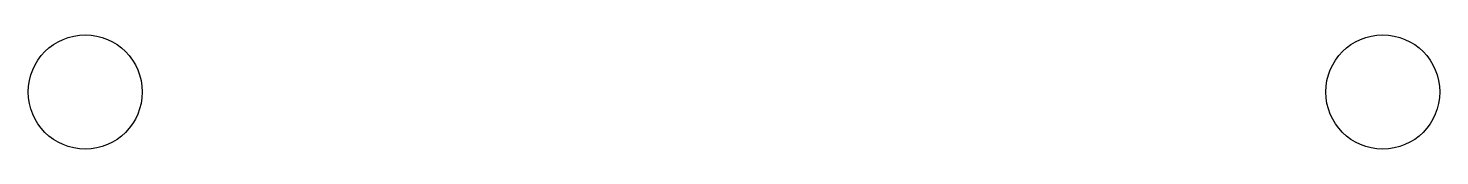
# Model space of a CAD drawing. Header units: millimetres. Extents: x 188 to 213, y 106.5 to 108.5.
import ezdxf

# ---------------------------------------------------------------- set-up
doc = ezdxf.new("R2010")
doc.units = ezdxf.units.MM

msp = doc.modelspace()

# ---------------------------------------------------------------- linework, layer by layer
for centre in [(189.001, 107.5), (212.001, 107.5)]:
    msp.add_circle(centre, 1.01)

doc.saveas('drawing.dxf')
